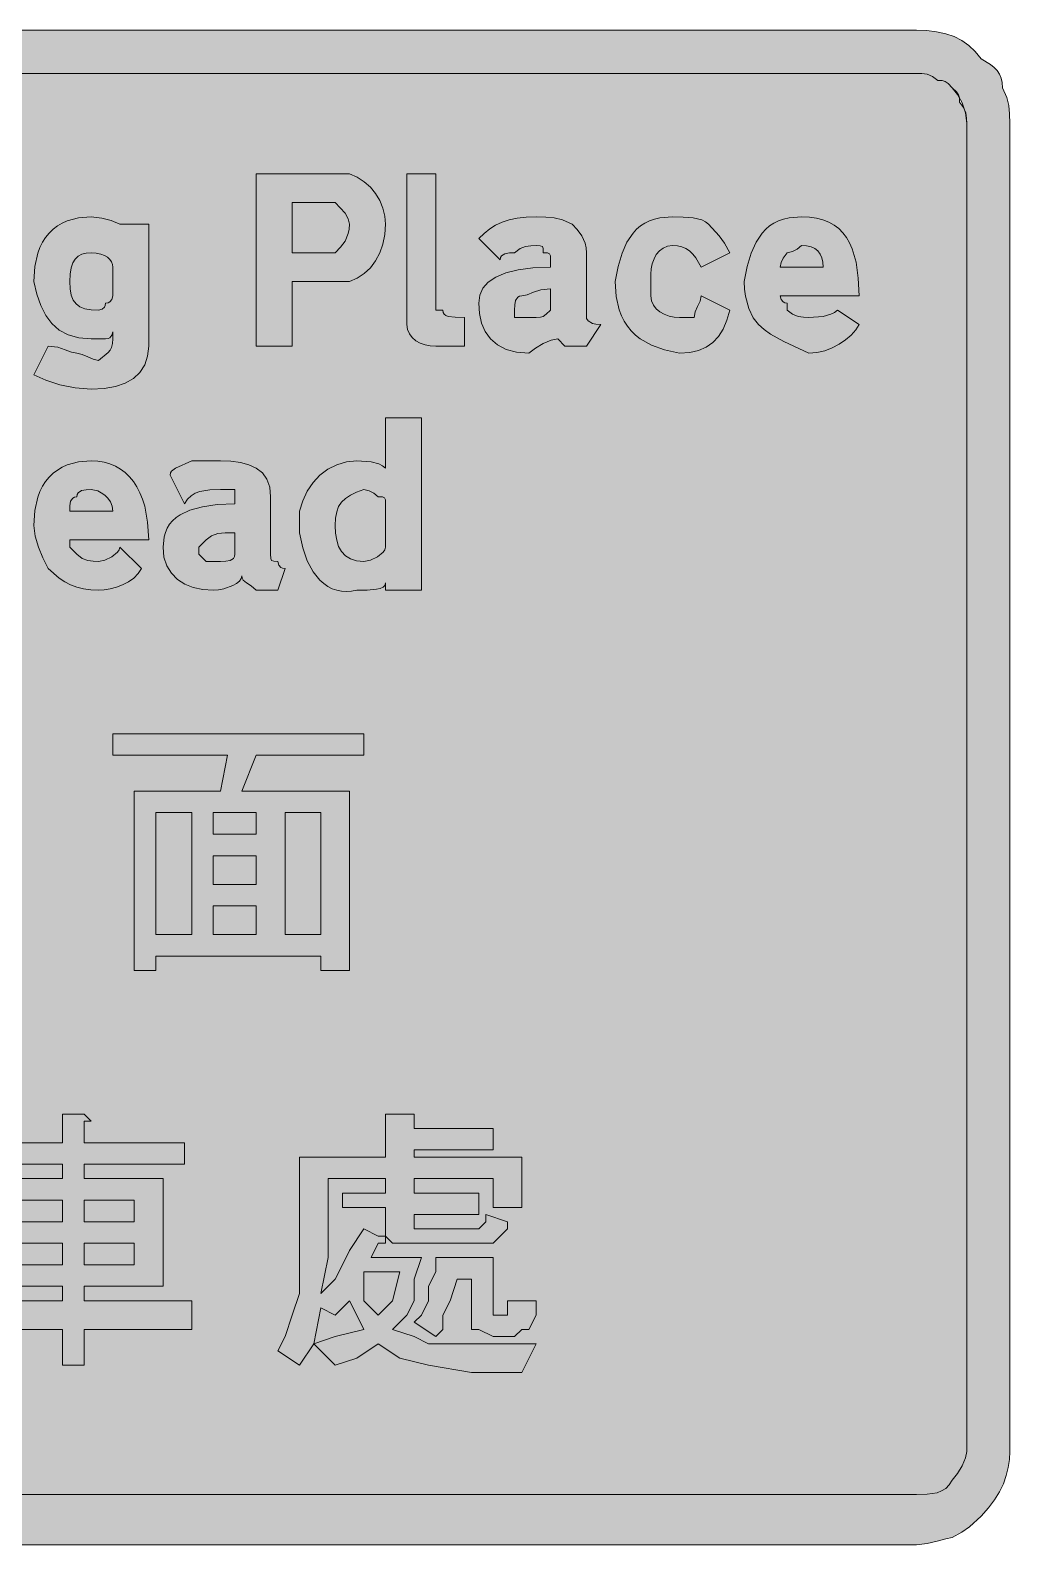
# Model space of a CAD drawing. Header units: metres. Extents: x 127 to 440, y 9 to 263.
# Drawn here: x 276.1 to 439.9, y 9.4 to 262.6 of the extents above; entities that cross this region are included whole.
import ezdxf

# ---------------------------------------------------------------- set-up
doc = ezdxf.new("R2010")
doc.units = ezdxf.units.M
doc.layers.add('FILL_BLACK_000000', color=7, linetype='Continuous', true_color=0x000000)
doc.layers.add('FILL_WHITE_FFFFFF', color=7, linetype='Continuous', true_color=0xffffff)

msp = doc.modelspace()

# ---------------------------------------------------------------- hatches: boundary and pattern name
at = {"layer": 'FILL_BLACK_000000', "true_color": 0x000000}
h = msp.add_hatch(color=7, dxfattribs=at)
h.dxf.hatch_style = 1
h.paths.add_polyline_path([(126.99, 249.83), (127.32, 251.33), (127.8, 252.81), (128.45, 254.24), (129.28, 255.57), (130.31, 256.75), (131.55, 257.76), (132.47, 259.34), (132.96, 259.95), (133.5, 260.46), (134.09, 260.85), (134.76, 261.14), (135.5, 261.3), (136.35, 261.36), (136.85, 261.76), (137.46, 262.05), (138.9, 262.41), (140.57, 262.54), (142.35, 262.56), (424.35, 262.56), (426.09, 262.5), (427.73, 262.32), (429.24, 261.99), (430.65, 261.51), (431.94, 260.86), (433.13, 260.03), (434.19, 259), (435.15, 257.76), (436.73, 256.84), (437.34, 256.35), (437.85, 255.81), (438.24, 255.22), (438.52, 254.55), (438.69, 253.81), (438.75, 252.96), (439.44, 251.35), (439.8, 249.96), (439.93, 248.57), (439.95, 246.96), (439.95, 24.96), (439.89, 23.61), (439.71, 22.26), (439.38, 20.91), (438.9, 19.56), (438.25, 18.21), (437.42, 16.86), (436.39, 15.51), (435.15, 14.16), (433.2, 12.36), (431.94, 11.46), (430.35, 10.56), (429.24, 10.37), (427.8, 9.96), (426.13, 9.55), (424.35, 9.36), (142.35, 9.36), (140.95, 9.42), (139.48, 9.6), (137.98, 9.93), (136.5, 10.41), (135.07, 11.06), (133.74, 11.89), (132.56, 12.92), (131.55, 14.16), (130.31, 15.51), (129.28, 16.86), (128.45, 18.21), (127.8, 19.56), (127.32, 20.91), (126.99, 22.26), (126.81, 23.61), (126.75, 24.96), (126.75, 246.96), (126.81, 248.36), (126.99, 249.83)])
h.paths.add_polyline_path([(138.9, 254.61), (137.46, 253.84), (136.35, 252.96), (135.66, 252.25), (135.3, 251.76), (135.17, 251.27), (135.15, 250.56), (134.46, 249.66), (134.1, 248.76), (133.97, 247.86), (133.95, 246.96), (133.95, 24.96), (134.16, 23.87), (134.7, 22.56), (135.47, 21.25), (136.35, 20.16), (136.85, 19.37), (137.46, 18.77), (138.14, 18.35), (138.9, 18.06), (140.57, 17.8), (142.35, 17.76), (424.35, 17.76), (426.13, 17.8), (427.8, 18.06), (428.56, 18.35), (429.24, 18.77), (429.85, 19.37), (430.35, 20.16), (431.23, 21.25), (432, 22.56), (432.54, 23.87), (432.75, 24.96), (432.75, 246.96), (432.54, 248.74), (432, 250.41), (431.23, 251.85), (430.35, 252.96), (429.64, 253.65), (429.15, 254.01), (428.66, 254.14), (427.95, 254.16), (427.05, 254.85), (426.15, 255.21), (425.25, 255.34), (424.35, 255.36), (142.35, 255.36), (140.57, 255.15), (138.9, 254.61)], flags=16)
h = msp.add_hatch(color=7, dxfattribs=at)
h.dxf.hatch_style = 1
h.paths.add_polyline_path([(313.95, 209.76), (313.95, 238.56), (328.35, 238.56), (329.55, 238.56), (330.84, 238), (332.01, 237.25), (333.03, 236.32), (333.9, 235.26), (334.6, 234.08), (335.12, 232.82), (335.44, 231.51), (335.55, 230.16), (335.44, 228.42), (335.12, 226.8), (334.6, 225.33), (333.9, 224.01), (333.03, 222.86), (332.01, 221.89), (330.84, 221.12), (329.55, 220.56), (328.35, 220.56), (319.95, 220.56), (319.95, 209.76), (313.95, 209.76)])
h.paths.add_polyline_path([(327.15, 225.36), (328.03, 226.28), (328.8, 227.31), (329.34, 228.57), (329.5, 229.31), (329.55, 230.16), (329.34, 231.06), (328.8, 231.96), (327.15, 233.76), (325.95, 233.76), (319.95, 233.76), (319.95, 225.36), (325.95, 225.36), (327.15, 225.36)], flags=16)
h = msp.add_hatch(color=7, dxfattribs=at)
h.dxf.hatch_style = 1
h.paths.add_polyline_path([(343.95, 215.76), (345.15, 215.76), (345.21, 215.36), (345.38, 215.07), (345.66, 214.85), (346.05, 214.71), (347.18, 214.58), (348.75, 214.56), (348.75, 209.76), (347.55, 209.76), (343.95, 209.76), (343.05, 209.82), (342.19, 209.99), (341.38, 210.27), (340.65, 210.66), (340.04, 211.17), (339.56, 211.79), (339.26, 212.52), (339.15, 213.36), (339.15, 214.56), (339.15, 238.56), (343.95, 238.56), (343.95, 215.76)])
h = msp.add_hatch(color=7, dxfattribs=at)
h.dxf.hatch_style = 1
h.paths.add_polyline_path([(295.29, 206.61), (294.49, 205.37), (293.4, 204.36), (292.02, 203.57), (290.38, 203.01), (288.49, 202.67), (286.35, 202.56), (283.67, 202.77), (281.1, 203.31), (278.76, 204.08), (276.75, 204.96), (279.15, 209.76), (280.74, 209.57), (282, 209.16), (283.03, 208.75), (283.95, 208.56), (284.85, 208.37), (285.75, 207.96), (286.65, 207.55), (287.55, 207.36), (289.2, 208.71), (289.51, 209.08), (289.74, 209.55), (289.9, 210.17), (289.95, 210.96), (289.95, 212.16), (289.8, 211.56), (289.44, 211.15), (289.15, 211.01), (288.75, 210.96), (286.35, 210.96), (284.26, 211.13), (282.49, 211.62), (280.99, 212.42), (279.75, 213.51), (278.73, 214.89), (277.91, 216.53), (277.26, 218.42), (276.75, 220.56), (276.92, 223.09), (277.41, 225.29), (277.77, 226.26), (278.21, 227.14), (278.72, 227.94), (279.3, 228.66), (279.95, 229.29), (280.68, 229.84), (281.46, 230.31), (282.32, 230.69), (284.21, 231.19), (286.35, 231.36), (288.11, 231.17), (289.65, 230.76), (291.15, 230.16), (295.95, 230.16), (295.95, 209.76), (295.78, 208.07), (295.29, 206.61)])
h.paths.add_polyline_path([(289.73, 223.84), (289.44, 224.25), (289.05, 224.61), (288.54, 224.92), (287.93, 225.15), (287.19, 225.31), (286.35, 225.36), (285.51, 225.3), (284.78, 225.12), (284.16, 224.79), (283.65, 224.31), (283.26, 223.66), (282.98, 222.83), (282.81, 221.8), (282.75, 220.56), (282.81, 219.32), (282.99, 218.29), (283.32, 217.46), (283.8, 216.81), (284.45, 216.33), (285.28, 216), (286.31, 215.82), (287.55, 215.76), (288.15, 215.91), (288.56, 216.27), (288.7, 216.56), (288.75, 216.96), (289.15, 217.01), (289.44, 217.15), (289.8, 217.56), (289.95, 218.16), (289.95, 222.96), (289.89, 223.41), (289.73, 223.84)], flags=16)
h = msp.add_hatch(color=7, dxfattribs=at)
h.dxf.hatch_style = 1
h.paths.add_polyline_path([(365.55, 209.76), (364.35, 210.96), (363.26, 210.75), (361.95, 210.21), (360.64, 209.44), (359.55, 208.56), (357.47, 208.72), (355.71, 209.2), (354.26, 209.95), (353.1, 210.96), (352.23, 212.19), (351.62, 213.62), (351.26, 215.22), (351.15, 216.96), (351.32, 218.25), (351.84, 219.42), (352.73, 220.44), (354, 221.31), (355.66, 222.01), (357.73, 222.53), (360.22, 222.85), (363.15, 222.96), (363.15, 224.16), (363.13, 224.85), (363, 225.21), (362.64, 225.34), (361.95, 225.36), (361.93, 226.05), (361.8, 226.41), (361.44, 226.54), (360.75, 226.56), (359.85, 226.54), (358.95, 226.41), (358.05, 226.05), (357.15, 225.36), (356.27, 225.34), (355.5, 225.21), (354.96, 224.85), (354.8, 224.56), (354.75, 224.16), (351.15, 227.76), (352.05, 228.6), (352.99, 229.34), (353.98, 229.95), (355.05, 230.46), (356.24, 230.85), (357.56, 231.14), (359.06, 231.3), (360.75, 231.36), (362.36, 231.34), (363.75, 231.21), (365.14, 230.85), (366.75, 230.16), (367.63, 229.24), (368.4, 228.21), (368.94, 226.95), (369.1, 226.21), (369.15, 225.36), (369.15, 214.56), (369.19, 214.37), (369.45, 213.96), (370.16, 213.55), (370.76, 213.41), (371.55, 213.36), (369.15, 209.76), (365.55, 209.76)])
h.paths.add_polyline_path([(360.75, 214.56), (361.46, 214.58), (361.95, 214.71), (362.44, 215.07), (363.15, 215.76), (363.15, 219.36), (361.56, 219.17), (360.3, 218.76), (359.27, 218.35), (358.35, 218.16), (357.95, 218.11), (357.66, 217.95), (357.3, 217.41), (357.17, 216.64), (357.15, 215.76), (357.15, 214.56), (360.75, 214.56)], flags=16)
h = msp.add_hatch(color=7, dxfattribs=at)
h.dxf.hatch_style = 1
h.paths.add_polyline_path([(385.33, 231.34), (387, 231.21), (388.44, 230.85), (389.05, 230.56), (389.55, 230.16), (391.35, 228.21), (392.25, 226.95), (393.15, 225.36), (388.35, 222.96), (387.43, 224.54), (386.94, 225.15), (386.4, 225.66), (385.81, 226.05), (385.14, 226.33), (384.4, 226.5), (383.55, 226.56), (382.71, 226.45), (381.98, 226.15), (381.36, 225.67), (380.85, 225.06), (380.46, 224.33), (380.18, 223.52), (380.01, 222.66), (379.95, 221.76), (379.95, 220.56), (379.95, 219.36), (379.95, 218.16), (380.06, 217.32), (380.36, 216.59), (380.84, 215.97), (381.45, 215.46), (382.18, 215.07), (382.99, 214.79), (383.85, 214.62), (384.75, 214.56), (387.15, 214.56), (387.34, 215.46), (387.75, 216.36), (388.16, 217.26), (388.35, 218.16), (393.15, 215.76), (392.64, 214.07), (392.01, 212.61), (391.23, 211.37), (390.3, 210.36), (389.2, 209.57), (387.92, 209.01), (386.44, 208.67), (384.75, 208.56), (382.22, 209.12), (380.03, 209.93), (378.17, 210.99), (377.37, 211.61), (376.65, 212.31), (376.02, 213.08), (375.47, 213.92), (375, 214.83), (374.63, 215.82), (374.12, 218.03), (373.95, 220.56), (374.46, 223.09), (375.11, 225.29), (375.93, 227.14), (376.95, 228.66), (377.54, 229.29), (378.19, 229.84), (378.91, 230.31), (379.69, 230.69), (380.54, 230.98), (381.46, 231.19), (383.55, 231.36), (385.33, 231.34)])
h = msp.add_hatch(color=7, dxfattribs=at)
h.dxf.hatch_style = 1
h.paths.add_polyline_path([(401.7, 217.56), (402.06, 217.15), (402.35, 217.01), (402.75, 216.96), (402.75, 215.76), (403.65, 215.07), (404.55, 214.71), (405.45, 214.58), (406.35, 214.56), (408.75, 214.71), (410.06, 215.07), (410.65, 215.36), (411.15, 215.76), (414.75, 213.36), (414.19, 212.46), (413.44, 211.6), (412.51, 210.79), (411.45, 210.06), (410.27, 209.45), (409.01, 208.97), (407.7, 208.67), (406.35, 208.56), (402.15, 210.51), (399.94, 211.77), (398.9, 212.51), (397.95, 213.36), (397.07, 214.49), (396.3, 216.06), (395.76, 218.09), (395.6, 219.27), (395.55, 220.56), (396.06, 223.09), (396.71, 225.29), (397.53, 227.14), (398.55, 228.66), (399.14, 229.29), (399.79, 229.84), (400.51, 230.31), (401.29, 230.69), (402.14, 230.98), (403.06, 231.19), (405.15, 231.36), (406.44, 231.3), (407.63, 231.14), (408.71, 230.86), (409.69, 230.48), (410.57, 229.99), (411.35, 229.4), (412.04, 228.7), (412.65, 227.91), (413.17, 227.02), (413.61, 226.03), (414.26, 223.77), (414.63, 221.14), (414.75, 218.16), (401.55, 218.16), (401.7, 217.56)])
h.paths.add_polyline_path([(408.75, 222.96), (408.69, 223.8), (408.52, 224.54), (408.24, 225.15), (407.85, 225.66), (407.34, 226.05), (406.73, 226.33), (405.99, 226.5), (405.15, 226.56), (404.4, 225.96), (403.63, 225.55), (402.75, 225.36), (402.06, 224.48), (401.7, 223.71), (401.55, 222.96), (408.75, 222.96)], flags=16)
h = msp.add_hatch(color=7, dxfattribs=at)
h.dxf.hatch_style = 1
h.paths.add_polyline_path([(341.55, 197.76), (341.55, 168.96), (335.55, 168.96), (335.55, 170.16), (335.44, 169.76), (335.14, 169.47), (334.66, 169.25), (334.05, 169.11), (332.51, 168.98), (330.75, 168.96), (329.86, 168.79), (329.01, 168.73), (328.18, 168.78), (327.39, 168.94), (326.64, 169.2), (325.92, 169.57), (325.24, 170.04), (324.6, 170.61), (323.45, 172.04), (322.48, 173.85), (321.71, 176.03), (321.15, 178.56), (321.15, 179.76), (321.15, 180.96), (321.15, 182.16), (321.71, 183.9), (322.48, 185.5), (323.45, 186.93), (324.6, 188.16), (325.92, 189.17), (327.39, 189.92), (329.01, 190.4), (330.75, 190.56), (333.15, 190.41), (334.46, 190.05), (335.05, 189.76), (335.55, 189.36), (335.55, 197.76), (341.55, 197.76)])
h.paths.add_polyline_path([(335.55, 183.36), (335.53, 184.05), (335.4, 184.41), (335.04, 184.54), (334.35, 184.56), (333.6, 185.16), (332.83, 185.57), (331.95, 185.76), (330.71, 185.31), (329.68, 184.82), (328.85, 184.28), (328.2, 183.66), (327.72, 182.92), (327.39, 182.05), (327.21, 181), (327.15, 179.76), (327.21, 178.47), (327.39, 177.3), (327.72, 176.28), (328.2, 175.41), (328.85, 174.71), (329.68, 174.19), (330.71, 173.87), (331.95, 173.76), (333.02, 173.97), (334.2, 174.51), (335.16, 175.28), (335.44, 175.71), (335.55, 176.16), (335.55, 180.96), (335.55, 183.36)], flags=16)
h = msp.add_hatch(color=7, dxfattribs=at)
h.dxf.hatch_style = 1
h.paths.add_polyline_path([(282.75, 176.16), (283.95, 174.96), (284.85, 174.27), (285.75, 173.91), (286.65, 173.78), (287.55, 173.76), (288.62, 173.97), (289.8, 174.51), (290.76, 175.28), (291.04, 175.71), (291.15, 176.16), (294.75, 172.56), (294.19, 171.72), (293.46, 170.98), (292.58, 170.37), (291.6, 169.86), (290.57, 169.47), (289.52, 169.19), (288.5, 169.02), (287.55, 168.96), (286.25, 169.02), (285.06, 169.19), (283.94, 169.47), (282.9, 169.86), (281.91, 170.37), (280.97, 170.98), (279.15, 172.56), (278.27, 174.36), (277.5, 176.16), (276.96, 177.96), (276.75, 179.76), (276.92, 182.29), (277.41, 184.49), (277.77, 185.46), (278.21, 186.34), (278.72, 187.14), (279.3, 187.86), (279.95, 188.49), (280.68, 189.04), (281.46, 189.51), (282.32, 189.88), (284.21, 190.39), (286.35, 190.56), (287.45, 190.5), (288.49, 190.34), (289.46, 190.06), (290.38, 189.68), (291.24, 189.19), (292.02, 188.6), (292.75, 187.9), (293.4, 187.11), (293.98, 186.22), (294.49, 185.23), (294.93, 184.14), (295.29, 182.97), (295.78, 180.34), (295.95, 177.36), (282.75, 177.36), (282.75, 176.16)])
h.paths.add_polyline_path([(289.84, 183), (289.56, 183.74), (289.13, 184.35), (288.6, 184.86), (288.02, 185.25), (287.42, 185.54), (286.35, 185.76), (285.47, 185.74), (284.7, 185.61), (284.16, 185.25), (284, 184.96), (283.95, 184.56), (283.55, 184.51), (283.26, 184.35), (282.9, 183.81), (282.77, 183.04), (282.75, 182.16), (289.95, 182.16), (289.84, 183)], flags=16)
h = msp.add_hatch(color=7, dxfattribs=at)
h.dxf.hatch_style = 1
h.paths.add_polyline_path([(307.95, 185.76), (306.17, 185.72), (304.5, 185.46), (303.74, 185.17), (303.06, 184.75), (302.45, 184.15), (301.95, 183.36), (299.55, 188.16), (299.61, 188.56), (299.78, 188.87), (300.45, 189.36), (303.15, 190.56), (307.95, 190.56), (309.69, 190.5), (311.29, 190.3), (312.72, 189.93), (313.95, 189.36), (314.96, 188.57), (315.71, 187.52), (316.19, 186.2), (316.35, 184.56), (316.35, 174.96), (316.37, 174.27), (316.5, 173.91), (316.86, 173.78), (317.55, 173.76), (317.7, 173.16), (318.06, 172.75), (318.35, 172.61), (318.75, 172.56), (317.55, 168.96), (313.95, 168.96), (313.07, 169.67), (312.3, 170.16), (311.76, 170.65), (311.6, 170.96), (311.55, 171.36), (311.44, 170.91), (311.14, 170.48), (310.66, 170.07), (310.05, 169.71), (308.51, 169.17), (307.65, 169.01), (306.75, 168.96), (305.01, 169.07), (303.41, 169.41), (301.98, 169.97), (300.75, 170.76), (299.74, 171.77), (298.99, 173.01), (298.51, 174.47), (298.35, 176.16), (298.52, 177.85), (298.74, 178.61), (299.04, 179.31), (299.44, 179.96), (299.93, 180.55), (300.52, 181.08), (301.2, 181.56), (302.86, 182.35), (304.93, 182.91), (307.42, 183.25), (310.35, 183.36), (310.35, 185.76), (307.95, 185.76)])
h.paths.add_polyline_path([(305.55, 173.76), (307.95, 173.76), (308.83, 173.78), (309.6, 173.91), (310.14, 174.27), (310.3, 174.56), (310.35, 174.96), (310.35, 178.56), (308.76, 178.54), (307.5, 178.41), (306.47, 178.05), (305.55, 177.36), (304.35, 176.16), (304.35, 174.96), (305.55, 173.76)], flags=16)
h = msp.add_hatch(color=7, dxfattribs=at)
h.dxf.hatch_style = 1
h.paths.add_polyline_path([(329.55, 105.36), (324.75, 105.36), (324.75, 107.76), (297.15, 107.76), (297.15, 105.36), (293.55, 105.36), (293.55, 135.36), (307.95, 135.36), (309.15, 141.36), (289.95, 141.36), (289.95, 144.96), (331.95, 144.96), (331.95, 141.36), (313.95, 141.36), (311.55, 135.36), (329.55, 135.36), (329.55, 105.36)])
h.paths.add_polyline_path([(313.95, 116.16), (306.75, 116.16), (306.75, 111.36), (313.95, 111.36), (313.95, 116.16)], flags=16)
h.paths.add_polyline_path([(313.95, 128.16), (313.95, 131.76), (306.75, 131.76), (306.75, 128.16), (313.95, 128.16)], flags=16)
h.paths.add_polyline_path([(306.75, 119.76), (313.95, 119.76), (313.95, 124.56), (306.75, 124.56), (306.75, 119.76)], flags=16)
h.paths.add_polyline_path([(297.15, 131.76), (297.15, 111.36), (303.15, 111.36), (303.15, 131.76), (297.15, 131.76)], flags=16)
h.paths.add_polyline_path([(324.75, 131.76), (318.75, 131.76), (318.75, 111.36), (324.75, 111.36), (324.75, 131.76)], flags=16)
h = msp.add_hatch(color=7, dxfattribs=at)
h.dxf.hatch_style = 1
h.paths.add_polyline_path([(285.15, 80.16), (285.15, 78.96), (285.15, 76.56), (301.95, 76.56), (301.95, 72.96), (285.15, 72.96), (285.15, 70.56), (298.35, 70.56), (298.35, 52.56), (285.15, 52.56), (285.15, 50.16), (303.15, 50.16), (303.15, 45.36), (285.15, 45.36), (285.15, 39.36), (281.55, 39.36), (281.55, 45.36), (263.55, 45.36), (263.55, 50.16), (281.55, 50.16), (281.55, 52.56), (269.55, 52.56), (269.55, 70.56), (281.55, 70.56), (281.55, 72.96), (264.75, 72.96), (264.75, 76.56), (281.55, 76.56), (281.55, 81.36), (285.15, 81.36), (286.35, 80.16), (285.15, 80.16)])
h.paths.add_polyline_path([(281.55, 63.36), (281.55, 66.96), (273.15, 66.96), (273.15, 63.36), (281.55, 63.36)], flags=16)
h.paths.add_polyline_path([(273.15, 56.16), (281.55, 56.16), (281.55, 59.76), (273.15, 59.76), (273.15, 56.16)], flags=16)
h.paths.add_polyline_path([(285.15, 66.96), (285.15, 63.36), (293.55, 63.36), (293.55, 66.96), (285.15, 66.96)], flags=16)
h.paths.add_polyline_path([(293.55, 59.76), (285.15, 59.76), (285.15, 56.16), (293.55, 56.16), (293.55, 59.76)], flags=16)
h = msp.add_hatch(color=7, dxfattribs=at)
h.dxf.hatch_style = 1
h.paths.add_polyline_path([(318.75, 44.16), (319.95, 47.76), (321.15, 51.36), (321.15, 54.96), (321.15, 74.16), (335.55, 74.16), (335.55, 81.36), (339.15, 81.36), (340.35, 81.36), (340.35, 80.16), (340.35, 78.96), (353.55, 78.96), (353.55, 75.36), (340.35, 75.36), (340.35, 74.16), (358.35, 74.16), (358.35, 65.76), (353.55, 65.76), (353.55, 70.56), (340.35, 70.56), (340.35, 68.16), (351.15, 68.16), (351.15, 64.56), (340.35, 64.56), (340.35, 63.36), (340.35, 62.16), (341.55, 62.16), (349.95, 62.16), (351.15, 62.16), (352.35, 63.36), (352.35, 64.56), (355.95, 63.36), (355.95, 62.16), (354.75, 60.96), (353.55, 59.76), (352.35, 59.76), (339.15, 59.76), (337.95, 59.76), (336.75, 59.76), (335.55, 60.96), (335.55, 59.76), (334.35, 59.76), (333.15, 57.36), (341.55, 57.36), (340.35, 53.76), (340.35, 50.16), (339.15, 47.76), (336.75, 45.36), (340.35, 44.16), (342.75, 42.96), (346.35, 42.96), (349.95, 42.96), (360.75, 42.96), (358.35, 38.16), (349.95, 38.16), (342.75, 39.36), (337.95, 40.56), (334.35, 42.96), (330.75, 40.56), (327.15, 39.36), (323.55, 42.96), (321.15, 39.36), (317.55, 41.76), (318.75, 44.16)])
h.paths.add_polyline_path([(335.55, 62.16), (335.55, 65.76), (328.35, 65.76), (328.35, 68.16), (335.55, 68.16), (335.55, 70.56), (325.95, 70.56), (325.95, 57.36), (324.75, 51.36), (327.15, 53.76), (328.35, 56.16), (329.55, 58.56), (331.95, 62.16), (334.35, 60.96), (335.55, 60.96), (335.55, 62.16)], flags=16)
h.paths.add_polyline_path([(327.15, 44.16), (331.95, 45.36), (330.75, 47.76), (329.55, 50.16), (327.15, 47.76), (324.75, 48.96), (323.55, 42.96), (327.15, 44.16)], flags=16)
h.paths.add_polyline_path([(331.95, 50.16), (334.35, 47.76), (336.75, 50.16), (337.95, 54.96), (331.95, 54.96), (331.95, 52.56), (331.95, 50.16)], flags=16)
h = msp.add_hatch(color=7, dxfattribs=at)
h.dxf.hatch_style = 1
h.paths.add_polyline_path([(353.55, 57.36), (353.55, 48.96), (353.55, 47.76), (354.75, 47.76), (355.95, 47.76), (355.95, 50.16), (360.75, 50.16), (360.75, 47.76), (359.55, 45.36), (358.35, 45.36), (357.15, 44.16), (353.55, 44.16), (351.15, 45.36), (349.95, 45.36), (349.95, 46.56), (349.95, 47.76), (349.95, 53.76), (347.55, 53.76), (346.35, 50.16), (345.15, 47.76), (345.15, 45.36), (343.95, 44.16), (340.35, 46.56), (341.55, 47.76), (342.75, 50.16), (342.75, 52.56), (343.95, 54.96), (343.95, 57.36), (353.55, 57.36)])
at = {"layer": 'FILL_WHITE_FFFFFF', "true_color": 0xffffff}
h = msp.add_hatch(color=7, dxfattribs=at)
h.dxf.hatch_style = 1
h.paths.add_polyline_path([(140.61, 17.92), (139.01, 18.38), (137.58, 19.09), (136.35, 20.01), (135.34, 21.1), (134.59, 22.32), (134.11, 23.62), (133.95, 24.96), (133.95, 246.96), (134.16, 248.74), (134.7, 250.41), (135.47, 251.85), (136.35, 252.96), (137.46, 253.84), (138.9, 254.61), (140.57, 255.15), (142.35, 255.36), (424.35, 255.36), (425.25, 255.34), (426.15, 255.21), (427.05, 254.85), (427.95, 254.16), (428.66, 254.14), (429.15, 254.01), (429.64, 253.65), (430.35, 252.96), (431.04, 252.25), (431.4, 251.76), (431.53, 251.27), (431.55, 250.56), (432.24, 249.66), (432.6, 248.76), (432.73, 247.86), (432.75, 246.96), (432.75, 24.96), (432.54, 23.87), (432, 22.56), (431.23, 21.25), (430.35, 20.16), (429.85, 19.37), (429.24, 18.77), (428.56, 18.35), (427.8, 18.06), (426.13, 17.8), (424.35, 17.76), (142.35, 17.76), (140.61, 17.92)])

# ---------------------------------------------------------------- linework, layer by layer
at = {"layer": 'FILL_BLACK_000000', "lineweight": 0, "true_color": 0x000000}
for points in [[(142.35, 262.56), (424.35, 262.56), (426.09, 262.5), (427.73, 262.32), (429.24, 261.99), (430.65, 261.51), (431.94, 260.86), (433.13, 260.03), (434.19, 259), (435.15, 257.76), (436.73, 256.84), (437.34, 256.35), (437.85, 255.81), (438.24, 255.22), (438.52, 254.55), (438.69, 253.81), (438.75, 252.96), (439.44, 251.35), (439.8, 249.96), (439.93, 248.57), (439.95, 246.96), (439.95, 24.96), (439.89, 23.61), (439.71, 22.26), (439.38, 20.91), (438.9, 19.56), (438.25, 18.21), (437.42, 16.86), (436.39, 15.51), (435.15, 14.16), (433.2, 12.36), (431.94, 11.46), (430.35, 10.56), (429.24, 10.37), (427.8, 9.96), (426.13, 9.55), (424.35, 9.36), (142.35, 9.36)], [(142.35, 17.76), (424.35, 17.76), (426.13, 17.8), (427.8, 18.06), (428.56, 18.35), (429.24, 18.77), (429.85, 19.37), (430.35, 20.16), (431.23, 21.25), (432, 22.56), (432.54, 23.87), (432.75, 24.96), (432.75, 246.96), (432.54, 248.74), (432, 250.41), (431.23, 251.85), (430.35, 252.96), (429.64, 253.65), (429.15, 254.01), (428.66, 254.14), (427.95, 254.16), (427.05, 254.85), (426.15, 255.21), (425.25, 255.34), (424.35, 255.36), (142.35, 255.36)], [(264.75, 76.56), (281.55, 76.56), (281.55, 81.36), (285.15, 81.36), (286.35, 80.16), (285.15, 80.16), (285.15, 78.96), (285.15, 76.56), (301.95, 76.56), (301.95, 72.96), (285.15, 72.96), (285.15, 70.56), (298.35, 70.56), (298.35, 52.56), (285.15, 52.56), (285.15, 50.16), (303.15, 50.16), (303.15, 45.36), (285.15, 45.36), (285.15, 39.36), (281.55, 39.36), (281.55, 45.36), (263.55, 45.36)], [(269.55, 70.56), (281.55, 70.56), (281.55, 72.96), (264.75, 72.96)], [(263.55, 50.16), (281.55, 50.16), (281.55, 52.56), (269.55, 52.56)]]:
    msp.add_lwpolyline(points, dxfattribs=at)
for points in [[(313.95, 209.76), (313.95, 238.56), (328.35, 238.56), (329.55, 238.56), (330.84, 238), (332.01, 237.25), (333.03, 236.32), (333.9, 235.26), (334.6, 234.08), (335.12, 232.82), (335.44, 231.51), (335.55, 230.16), (335.44, 228.42), (335.12, 226.8), (334.6, 225.33), (333.9, 224.01), (333.03, 222.86), (332.01, 221.89), (330.84, 221.12), (329.55, 220.56), (328.35, 220.56), (319.95, 220.56), (319.95, 209.76)], [(343.95, 215.76), (345.15, 215.76), (345.21, 215.36), (345.38, 215.07), (345.66, 214.85), (346.05, 214.71), (347.18, 214.58), (348.75, 214.56), (348.75, 209.76), (347.55, 209.76), (343.95, 209.76), (343.05, 209.82), (342.19, 209.99), (341.38, 210.27), (340.65, 210.66), (340.04, 211.17), (339.56, 211.79), (339.26, 212.52), (339.15, 213.36), (339.15, 214.56), (339.15, 238.56), (343.95, 238.56)], [(327.15, 225.36), (328.03, 226.28), (328.8, 227.31), (329.34, 228.57), (329.5, 229.31), (329.55, 230.16), (329.34, 231.06), (328.8, 231.96), (327.15, 233.76), (325.95, 233.76), (319.95, 233.76), (319.95, 225.36), (325.95, 225.36)], [(295.29, 206.61), (294.49, 205.37), (293.4, 204.36), (292.02, 203.57), (290.38, 203.01), (288.49, 202.67), (286.35, 202.56), (283.67, 202.77), (281.1, 203.31), (278.76, 204.08), (276.75, 204.96), (279.15, 209.76), (280.74, 209.57), (282, 209.16), (283.03, 208.75), (283.95, 208.56), (284.85, 208.37), (285.75, 207.96), (286.65, 207.55), (287.55, 207.36), (289.2, 208.71), (289.51, 209.08), (289.74, 209.55), (289.9, 210.17), (289.95, 210.96), (289.95, 212.16), (289.8, 211.56), (289.44, 211.15), (289.15, 211.01), (288.75, 210.96), (286.35, 210.96), (284.26, 211.13), (282.49, 211.62), (280.99, 212.42), (279.75, 213.51), (278.73, 214.89), (277.91, 216.53), (277.26, 218.42), (276.75, 220.56), (276.92, 223.09), (277.41, 225.29), (277.77, 226.26), (278.21, 227.14), (278.72, 227.94), (279.3, 228.66), (279.95, 229.29), (280.68, 229.84), (281.46, 230.31), (282.32, 230.69), (284.21, 231.19), (286.35, 231.36), (288.11, 231.17), (289.65, 230.76), (291.15, 230.16), (295.95, 230.16), (295.95, 209.76), (295.78, 208.07)], [(365.55, 209.76), (364.35, 210.96), (363.26, 210.75), (361.95, 210.21), (360.64, 209.44), (359.55, 208.56), (357.47, 208.72), (355.71, 209.2), (354.26, 209.95), (353.1, 210.96), (352.23, 212.19), (351.62, 213.62), (351.26, 215.22), (351.15, 216.96), (351.32, 218.25), (351.84, 219.42), (352.73, 220.44), (354, 221.31), (355.66, 222.01), (357.73, 222.53), (360.22, 222.85), (363.15, 222.96), (363.15, 224.16), (363.13, 224.85), (363, 225.21), (362.64, 225.34), (361.95, 225.36), (361.93, 226.05), (361.8, 226.41), (361.44, 226.54), (360.75, 226.56), (359.85, 226.54), (358.95, 226.41), (358.05, 226.05), (357.15, 225.36), (356.27, 225.34), (355.5, 225.21), (354.96, 224.85), (354.8, 224.56), (354.75, 224.16), (351.15, 227.76), (352.05, 228.6), (352.99, 229.34), (353.98, 229.95), (355.05, 230.46), (356.24, 230.85), (357.56, 231.14), (359.06, 231.3), (360.75, 231.36), (362.36, 231.34), (363.75, 231.21), (365.14, 230.85), (366.75, 230.16), (367.63, 229.24), (368.4, 228.21), (368.94, 226.95), (369.1, 226.21), (369.15, 225.36), (369.15, 214.56), (369.19, 214.37), (369.45, 213.96), (370.16, 213.55), (370.76, 213.41), (371.55, 213.36), (369.15, 209.76)], [(385.33, 231.34), (387, 231.21), (388.44, 230.85), (389.05, 230.56), (389.55, 230.16), (391.35, 228.21), (392.25, 226.95), (393.15, 225.36), (388.35, 222.96), (387.43, 224.54), (386.94, 225.15), (386.4, 225.66), (385.81, 226.05), (385.14, 226.33), (384.4, 226.5), (383.55, 226.56), (382.71, 226.45), (381.98, 226.15), (381.36, 225.67), (380.85, 225.06), (380.46, 224.33), (380.18, 223.52), (380.01, 222.66), (379.95, 221.76), (379.95, 220.56), (379.95, 219.36), (379.95, 218.16), (380.06, 217.32), (380.36, 216.59), (380.84, 215.97), (381.45, 215.46), (382.18, 215.07), (382.99, 214.79), (383.85, 214.62), (384.75, 214.56), (387.15, 214.56), (387.34, 215.46), (387.75, 216.36), (388.16, 217.26), (388.35, 218.16), (393.15, 215.76), (392.64, 214.07), (392.01, 212.61), (391.23, 211.37), (390.3, 210.36), (389.2, 209.57), (387.92, 209.01), (386.44, 208.67), (384.75, 208.56), (382.22, 209.12), (380.03, 209.93), (378.17, 210.99), (377.37, 211.61), (376.65, 212.31), (376.02, 213.08), (375.47, 213.92), (375, 214.83), (374.63, 215.82), (374.12, 218.03), (373.95, 220.56), (374.46, 223.09), (375.11, 225.29), (375.93, 227.14), (376.95, 228.66), (377.54, 229.29), (378.19, 229.84), (378.91, 230.31), (379.69, 230.69), (380.54, 230.98), (381.46, 231.19), (383.55, 231.36)], [(401.7, 217.56), (402.06, 217.15), (402.35, 217.01), (402.75, 216.96), (402.75, 215.76), (403.65, 215.07), (404.55, 214.71), (405.45, 214.58), (406.35, 214.56), (408.75, 214.71), (410.06, 215.07), (410.65, 215.36), (411.15, 215.76), (414.75, 213.36), (414.19, 212.46), (413.44, 211.6), (412.51, 210.79), (411.45, 210.06), (410.27, 209.45), (409.01, 208.97), (407.7, 208.67), (406.35, 208.56), (402.15, 210.51), (399.94, 211.77), (398.9, 212.51), (397.95, 213.36), (397.07, 214.49), (396.3, 216.06), (395.76, 218.09), (395.6, 219.27), (395.55, 220.56), (396.06, 223.09), (396.71, 225.29), (397.53, 227.14), (398.55, 228.66), (399.14, 229.29), (399.79, 229.84), (400.51, 230.31), (401.29, 230.69), (402.14, 230.98), (403.06, 231.19), (405.15, 231.36), (406.44, 231.3), (407.63, 231.14), (408.71, 230.86), (409.69, 230.48), (410.57, 229.99), (411.35, 229.4), (412.04, 228.7), (412.65, 227.91), (413.17, 227.02), (413.61, 226.03), (414.26, 223.77), (414.63, 221.14), (414.75, 218.16), (401.55, 218.16)], [(289.73, 223.84), (289.44, 224.25), (289.05, 224.61), (288.54, 224.92), (287.93, 225.15), (287.19, 225.31), (286.35, 225.36), (285.51, 225.3), (284.78, 225.12), (284.16, 224.79), (283.65, 224.31), (283.26, 223.66), (282.98, 222.83), (282.81, 221.8), (282.75, 220.56), (282.81, 219.32), (282.99, 218.29), (283.32, 217.46), (283.8, 216.81), (284.45, 216.33), (285.28, 216), (286.31, 215.82), (287.55, 215.76), (288.15, 215.91), (288.56, 216.27), (288.7, 216.56), (288.75, 216.96), (289.15, 217.01), (289.44, 217.15), (289.8, 217.56), (289.95, 218.16), (289.95, 222.96), (289.89, 223.41)], [(408.75, 222.96), (408.69, 223.8), (408.52, 224.54), (408.24, 225.15), (407.85, 225.66), (407.34, 226.05), (406.73, 226.33), (405.99, 226.5), (405.15, 226.56), (404.4, 225.96), (403.63, 225.55), (402.75, 225.36), (402.06, 224.48), (401.7, 223.71), (401.55, 222.96)], [(360.75, 214.56), (361.46, 214.58), (361.95, 214.71), (362.44, 215.07), (363.15, 215.76), (363.15, 219.36), (361.56, 219.17), (360.3, 218.76), (359.27, 218.35), (358.35, 218.16), (357.95, 218.11), (357.66, 217.95), (357.3, 217.41), (357.17, 216.64), (357.15, 215.76), (357.15, 214.56)], [(341.55, 197.76), (341.55, 168.96), (335.55, 168.96), (335.55, 170.16), (335.44, 169.76), (335.14, 169.47), (334.66, 169.25), (334.05, 169.11), (332.51, 168.98), (330.75, 168.96), (329.86, 168.79), (329.01, 168.73), (328.18, 168.78), (327.39, 168.94), (326.64, 169.2), (325.92, 169.57), (325.24, 170.04), (324.6, 170.61), (323.45, 172.04), (322.48, 173.85), (321.71, 176.03), (321.15, 178.56), (321.15, 179.76), (321.15, 180.96), (321.15, 182.16), (321.71, 183.9), (322.48, 185.5), (323.45, 186.93), (324.6, 188.16), (325.92, 189.17), (327.39, 189.92), (329.01, 190.4), (330.75, 190.56), (333.15, 190.41), (334.46, 190.05), (335.05, 189.76), (335.55, 189.36), (335.55, 197.76)], [(282.75, 176.16), (283.95, 174.96), (284.85, 174.27), (285.75, 173.91), (286.65, 173.78), (287.55, 173.76), (288.62, 173.97), (289.8, 174.51), (290.76, 175.28), (291.04, 175.71), (291.15, 176.16), (294.75, 172.56), (294.19, 171.72), (293.46, 170.98), (292.58, 170.37), (291.6, 169.86), (290.57, 169.47), (289.52, 169.19), (288.5, 169.02), (287.55, 168.96), (286.25, 169.02), (285.06, 169.19), (283.94, 169.47), (282.9, 169.86), (281.91, 170.37), (280.97, 170.98), (279.15, 172.56), (278.27, 174.36), (277.5, 176.16), (276.96, 177.96), (276.75, 179.76), (276.92, 182.29), (277.41, 184.49), (277.77, 185.46), (278.21, 186.34), (278.72, 187.14), (279.3, 187.86), (279.95, 188.49), (280.68, 189.04), (281.46, 189.51), (282.32, 189.88), (284.21, 190.39), (286.35, 190.56), (287.45, 190.5), (288.49, 190.34), (289.46, 190.06), (290.38, 189.68), (291.24, 189.19), (292.02, 188.6), (292.75, 187.9), (293.4, 187.11), (293.98, 186.22), (294.49, 185.23), (294.93, 184.14), (295.29, 182.97), (295.78, 180.34), (295.95, 177.36), (282.75, 177.36)], [(307.95, 185.76), (306.17, 185.72), (304.5, 185.46), (303.74, 185.17), (303.06, 184.75), (302.45, 184.15), (301.95, 183.36), (299.55, 188.16), (299.61, 188.56), (299.78, 188.87), (300.45, 189.36), (303.15, 190.56), (307.95, 190.56), (309.69, 190.5), (311.29, 190.3), (312.72, 189.93), (313.95, 189.36), (314.96, 188.57), (315.71, 187.52), (316.19, 186.2), (316.35, 184.56), (316.35, 174.96), (316.37, 174.27), (316.5, 173.91), (316.86, 173.78), (317.55, 173.76), (317.7, 173.16), (318.06, 172.75), (318.35, 172.61), (318.75, 172.56), (317.55, 168.96), (313.95, 168.96), (313.07, 169.67), (312.3, 170.16), (311.76, 170.65), (311.6, 170.96), (311.55, 171.36), (311.44, 170.91), (311.14, 170.48), (310.66, 170.07), (310.05, 169.71), (308.51, 169.17), (307.65, 169.01), (306.75, 168.96), (305.01, 169.07), (303.41, 169.41), (301.98, 169.97), (300.75, 170.76), (299.74, 171.77), (298.99, 173.01), (298.51, 174.47), (298.35, 176.16), (298.52, 177.85), (298.74, 178.61), (299.04, 179.31), (299.44, 179.96), (299.93, 180.55), (300.52, 181.08), (301.2, 181.56), (302.86, 182.35), (304.93, 182.91), (307.42, 183.25), (310.35, 183.36), (310.35, 185.76)], [(289.84, 183), (289.56, 183.74), (289.13, 184.35), (288.6, 184.86), (288.02, 185.25), (287.42, 185.54), (286.35, 185.76), (285.47, 185.74), (284.7, 185.61), (284.16, 185.25), (284, 184.96), (283.95, 184.56), (283.55, 184.51), (283.26, 184.35), (282.9, 183.81), (282.77, 183.04), (282.75, 182.16), (289.95, 182.16)], [(335.55, 183.36), (335.53, 184.05), (335.4, 184.41), (335.04, 184.54), (334.35, 184.56), (333.6, 185.16), (332.83, 185.57), (331.95, 185.76), (330.71, 185.31), (329.68, 184.82), (328.85, 184.28), (328.2, 183.66), (327.72, 182.92), (327.39, 182.05), (327.21, 181), (327.15, 179.76), (327.21, 178.47), (327.39, 177.3), (327.72, 176.28), (328.2, 175.41), (328.85, 174.71), (329.68, 174.19), (330.71, 173.87), (331.95, 173.76), (333.02, 173.97), (334.2, 174.51), (335.16, 175.28), (335.44, 175.71), (335.55, 176.16), (335.55, 180.96)], [(305.55, 173.76), (307.95, 173.76), (308.83, 173.78), (309.6, 173.91), (310.14, 174.27), (310.3, 174.56), (310.35, 174.96), (310.35, 178.56), (308.76, 178.54), (307.5, 178.41), (306.47, 178.05), (305.55, 177.36), (304.35, 176.16), (304.35, 174.96)], [(329.55, 105.36), (324.75, 105.36), (324.75, 107.76), (297.15, 107.76), (297.15, 105.36), (293.55, 105.36), (293.55, 135.36), (307.95, 135.36), (309.15, 141.36), (289.95, 141.36), (289.95, 144.96), (331.95, 144.96), (331.95, 141.36), (313.95, 141.36), (311.55, 135.36), (329.55, 135.36)], [(297.15, 131.76), (297.15, 111.36), (303.15, 111.36), (303.15, 131.76)], [(313.95, 128.16), (313.95, 131.76), (306.75, 131.76), (306.75, 128.16)], [(324.75, 131.76), (318.75, 131.76), (318.75, 111.36), (324.75, 111.36)], [(306.75, 119.76), (313.95, 119.76), (313.95, 124.56), (306.75, 124.56)], [(313.95, 116.16), (306.75, 116.16), (306.75, 111.36), (313.95, 111.36)], [(318.75, 44.16), (319.95, 47.76), (321.15, 51.36), (321.15, 54.96), (321.15, 74.16), (335.55, 74.16), (335.55, 81.36), (339.15, 81.36), (340.35, 81.36), (340.35, 80.16), (340.35, 78.96), (353.55, 78.96), (353.55, 75.36), (340.35, 75.36), (340.35, 74.16), (358.35, 74.16), (358.35, 65.76), (353.55, 65.76), (353.55, 70.56), (340.35, 70.56), (340.35, 68.16), (351.15, 68.16), (351.15, 64.56), (340.35, 64.56), (340.35, 63.36), (340.35, 62.16), (341.55, 62.16), (349.95, 62.16), (351.15, 62.16), (352.35, 63.36), (352.35, 64.56), (355.95, 63.36), (355.95, 62.16), (354.75, 60.96), (353.55, 59.76), (352.35, 59.76), (339.15, 59.76), (337.95, 59.76), (336.75, 59.76), (335.55, 60.96), (335.55, 59.76), (334.35, 59.76), (333.15, 57.36), (341.55, 57.36), (340.35, 53.76), (340.35, 50.16), (339.15, 47.76), (336.75, 45.36), (340.35, 44.16), (342.75, 42.96), (346.35, 42.96), (349.95, 42.96), (360.75, 42.96), (358.35, 38.16), (349.95, 38.16), (342.75, 39.36), (337.95, 40.56), (334.35, 42.96), (330.75, 40.56), (327.15, 39.36), (323.55, 42.96), (321.15, 39.36), (317.55, 41.76)], [(335.55, 62.16), (335.55, 65.76), (328.35, 65.76), (328.35, 68.16), (335.55, 68.16), (335.55, 70.56), (325.95, 70.56), (325.95, 57.36), (324.75, 51.36), (327.15, 53.76), (328.35, 56.16), (329.55, 58.56), (331.95, 62.16), (334.35, 60.96), (335.55, 60.96)], [(281.55, 63.36), (281.55, 66.96), (273.15, 66.96), (273.15, 63.36)], [(285.15, 66.96), (285.15, 63.36), (293.55, 63.36), (293.55, 66.96)], [(273.15, 56.16), (281.55, 56.16), (281.55, 59.76), (273.15, 59.76)], [(293.55, 59.76), (285.15, 59.76), (285.15, 56.16), (293.55, 56.16)], [(353.55, 57.36), (353.55, 48.96), (353.55, 47.76), (354.75, 47.76), (355.95, 47.76), (355.95, 50.16), (360.75, 50.16), (360.75, 47.76), (359.55, 45.36), (358.35, 45.36), (357.15, 44.16), (353.55, 44.16), (351.15, 45.36), (349.95, 45.36), (349.95, 46.56), (349.95, 47.76), (349.95, 53.76), (347.55, 53.76), (346.35, 50.16), (345.15, 47.76), (345.15, 45.36), (343.95, 44.16), (340.35, 46.56), (341.55, 47.76), (342.75, 50.16), (342.75, 52.56), (343.95, 54.96), (343.95, 57.36)], [(331.95, 50.16), (334.35, 47.76), (336.75, 50.16), (337.95, 54.96), (331.95, 54.96), (331.95, 52.56)], [(327.15, 44.16), (331.95, 45.36), (330.75, 47.76), (329.55, 50.16), (327.15, 47.76), (324.75, 48.96), (323.55, 42.96)]]:
    msp.add_lwpolyline(points, close=True, dxfattribs=at)
at = {"layer": 'FILL_WHITE_FFFFFF', "lineweight": 0, "true_color": 0xffffff}
msp.add_lwpolyline([(142.35, 255.36), (424.35, 255.36), (425.25, 255.34), (426.15, 255.21), (427.05, 254.85), (427.95, 254.16), (428.66, 254.14), (429.15, 254.01), (429.64, 253.65), (430.35, 252.96), (431.04, 252.25), (431.4, 251.76), (431.53, 251.27), (431.55, 250.56), (432.24, 249.66), (432.6, 248.76), (432.73, 247.86), (432.75, 246.96), (432.75, 24.96), (432.54, 23.87), (432, 22.56), (431.23, 21.25), (430.35, 20.16), (429.85, 19.37), (429.24, 18.77), (428.56, 18.35), (427.8, 18.06), (426.13, 17.8), (424.35, 17.76), (142.35, 17.76)], dxfattribs=at)

doc.saveas('drawing.dxf')
